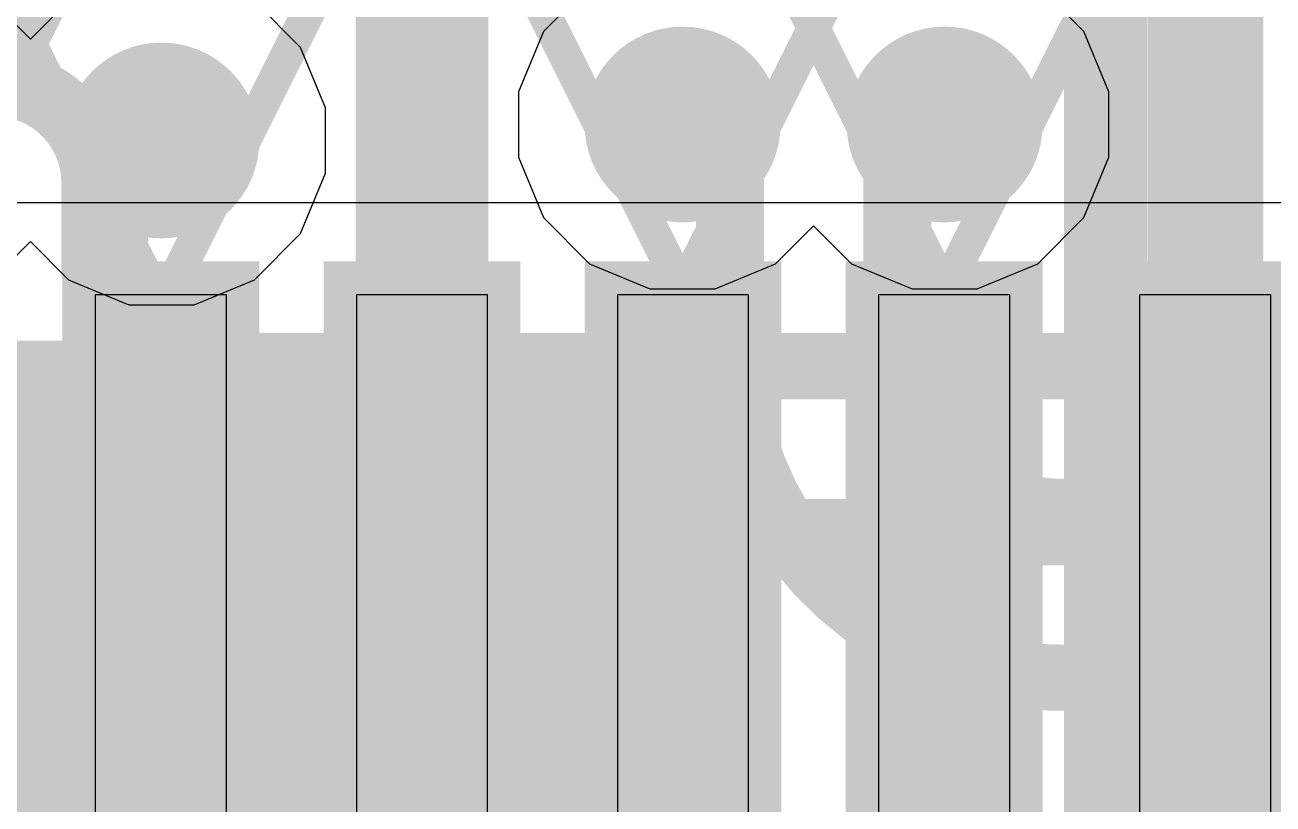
# Model space of a CAD drawing. Header units: inches. Extents: x -6 to 283, y -12 to 154.
# Drawn here: x 22.382 to 24.294, y -0.693 to 0.501 of the extents above; entities that cross this region are included whole.
import ezdxf

# ---------------------------------------------------------------- set-up
doc = ezdxf.new("R2010")
doc.units = ezdxf.units.IN
for name, color, linetype in [('Bottom Layer', 5, 'Continuous'), ('Bottom Overlay', 54, 'Continuous'), ('Bottom Paste', 16, 'Continuous'), ('Bottom Solder', 6, 'Continuous'), ('Drill Drawing', 1, 'Continuous'), ('GND-1', 16, 'Continuous'), ('Signal L1', 76, 'Continuous'), ('Signal L2', 6, 'Continuous'), ('Top Layer', 1, 'Continuous'), ('Top Paste', 8, 'Continuous'), ('Top Solder', 216, 'Continuous'), ('Via Holes', 16, 'Continuous')]:
    doc.layers.add(name, color=color, linetype=linetype)

# ---------------------------------------------------------------- blocks, each defined once
blk = doc.blocks.new('ESOP_8_B_53')
at = {"layer": 'Bottom Layer'}
blk.add_hatch(color=5, dxfattribs=at).paths.add_polyline_path([(-1.20000014, 1.65000051), (1.20000014, 1.65000051), (1.20000014, -1.65000051), (-1.20000014, -1.65000051)])
at = {"layer": 'Bottom Paste'}
blk.add_hatch(color=16, dxfattribs=at).paths.add_polyline_path([(-1.20000014, 1.65000051), (1.20000014, 1.65000051), (1.20000014, -1.65000051), (-1.20000014, -1.65000051)])
at = {"layer": 'Bottom Solder'}
blk.add_hatch(color=6, dxfattribs=at).paths.add_polyline_path([(-1.30160014, 1.75160051), (1.30160014, 1.75160051), (1.30160014, -1.75160051), (-1.30160014, -1.75160051)])
at = {"layer": 'Bottom Overlay'}
blk.add_lwpolyline([(1.8542, -2.5146, 0.127, 0.127, 0), (1.8542, 2.5146, 0.127, 0.127, 0)], format="xyseb", dxfattribs=at)
blk = doc.blocks.new('QFN_64_EP_7_5_7_5__55')
at = {"layer": 'Top Layer'}
for points in [[(-4.349876999999999, 1.9000978), (-3.349879, 1.9000978), (-3.349879, 1.7000982), (-4.349876999999999, 1.7000982)], [(-4.349876999999999, 1.50005034), (-3.349879, 1.50005034), (-3.349879, 1.30005074), (-4.349876999999999, 1.30005074)], [(-4.34987954, 1.09999526), (-3.34988154, 1.09999526), (-3.34988154, 0.8999956600000001), (-4.34987954, 0.8999956600000001)], [(-4.349876999999999, 0.6999478), (-3.349879, 0.6999478), (-3.349879, 0.4999482), (-4.349876999999999, 0.4999482)], [(-4.349876999999999, 0.29990034), (-3.349879, 0.29990034), (-3.349879, 0.09990074), (-4.349876999999999, 0.09990074)]]:
    blk.add_hatch(color=1, dxfattribs=at).paths.add_polyline_path(points)
at = {"layer": 'Top Solder'}
for points in [[(-4.400677, 1.9508978), (-3.299079, 1.9508978), (-3.299079, 1.6492982), (-4.400677, 1.6492982)], [(-4.400677, 1.55085034), (-3.299079, 1.55085034), (-3.299079, 1.24925074), (-4.400677, 1.24925074)], [(-4.40067954, 1.15079526), (-3.29908154, 1.15079526), (-3.29908154, 0.84919566), (-4.40067954, 0.84919566)], [(-4.400677, 0.7507478), (-3.299079, 0.7507478), (-3.299079, 0.4491482), (-4.400677, 0.4491482)], [(-4.400677, 0.3507003399999999), (-3.299079, 0.3507003399999999), (-3.299079, 0.04910074), (-4.400677, 0.04910074)]]:
    blk.add_hatch(color=216, dxfattribs=at).paths.add_polyline_path(points)
at = {"layer": 'Top Paste'}
for p, q in [((-4.349876999999999, 1.7000982), (-4.349876999999999, 1.90010034)), ((-4.349876999999999, 1.90010034), (-3.349879, 1.90010034)), ((-3.34988154, 1.70010074), (-4.349876999999999, 1.7000982)), ((-4.349876999999999, 1.3000482), (-4.349876999999999, 1.5000478)), ((-4.349876999999999, 1.5000478), (-3.349879, 1.5000478)), ((-3.349879, 1.3000482), (-4.349876999999999, 1.3000482)), ((-4.349876999999999, 1.0999978), (-3.34988154, 1.10000034)), ((-4.349876999999999, 0.8999956600000001), (-4.349876999999999, 1.0999978)), ((-3.349879, 0.8999956600000001), (-4.349876999999999, 0.8999956600000001)), ((-4.34987954, 0.4999507399999999), (-4.349876999999999, 0.6999478)), ((-4.349876999999999, 0.6999478), (-3.349879, 0.6999478)), ((-3.34988154, 0.4999507399999999), (-4.34987954, 0.4999507399999999)), ((-4.349876999999999, 0.09989819999999999), (-4.349876999999999, 0.2998978)), ((-4.349876999999999, 0.2998978), (-3.349879, 0.2998978)), ((-3.349879, 0.09989819999999999), (-4.349876999999999, 0.09989819999999999))]:
    blk.add_line(p, q, dxfattribs=at)

msp = doc.modelspace()

# ---------------------------------------------------------------- hatches: boundary and pattern name
at = {"layer": 'GND-1'}
h = msp.add_hatch(color=16, dxfattribs=at)
edge = h.paths.add_edge_path()
edge.add_arc((23.38933092, 0.34867342), 0.1499997, 0, 360)
h = msp.add_hatch(color=16, dxfattribs=at)
edge = h.paths.add_edge_path()
edge.add_arc((23.79093032, 0.34867342), 0.1499997, 0, 360)
h = msp.add_hatch(color=16, dxfattribs=at)
edge = h.paths.add_edge_path()
edge.add_arc((22.59090986, 0.32420814), 0.1499997, 0, 360)
at = {"layer": 'Signal L1'}
h = msp.add_hatch(color=76, dxfattribs=at)
edge = h.paths.add_edge_path()
edge.add_arc((23.38933092, 0.34867342), 0.1499997, 0, 360)
h = msp.add_hatch(color=76, dxfattribs=at)
edge = h.paths.add_edge_path()
edge.add_arc((23.79093032, 0.34867342), 0.1499997, 0, 360)
h = msp.add_hatch(color=76, dxfattribs=at)
edge = h.paths.add_edge_path()
edge.add_arc((22.59090986, 0.32420814), 0.1499997, 0, 360)
at = {"layer": 'Top Layer'}
h = msp.add_hatch(color=1, dxfattribs=at)
edge = h.paths.add_edge_path()
edge.add_arc((23.38933092, 0.34867342), 0.1499997, 0, 360)
h = msp.add_hatch(color=1, dxfattribs=at)
edge = h.paths.add_edge_path()
edge.add_arc((23.79093032, 0.34867342), 0.1499997, 0, 360)
h = msp.add_hatch(color=1, dxfattribs=at)
edge = h.paths.add_edge_path()
edge.add_arc((22.59090986, 0.32420814), 0.1499997, 0, 360)
for points in [[(22.46817452, 0.0883031), (22.46817452, -0.9116949), (22.69026196, -0.9116949), (22.69026196, 0.0883031)], [(23.51220088, -0.9116923599999999), (23.51220088, 0.08830563999999999), (23.29011344, 0.08830563999999999), (23.29011344, -0.9116923599999999)], [(23.66806798, 0.08830563999999999), (23.66806798, -0.9116923599999999), (23.89015542, -0.9116923599999999), (23.89015542, 0.08830563999999999)]]:
    msp.add_hatch(color=1, dxfattribs=at).paths.add_polyline_path(points)
at = {"layer": 'Via Holes'}
h = msp.add_hatch(color=7, dxfattribs=at)
edge = h.paths.add_edge_path()
edge.add_arc((23.38933092, 0.34867342), 0.07499858, 0, 360)
h = msp.add_hatch(color=7, dxfattribs=at)
edge = h.paths.add_edge_path()
edge.add_arc((23.79093032, 0.34867342), 0.07499858, 0, 360)
h = msp.add_hatch(color=7, dxfattribs=at)
edge = h.paths.add_edge_path()
edge.add_arc((22.59090986, 0.32420814), 0.07499858, 0, 360)

# ---------------------------------------------------------------- linework, layer by layer
at = {"layer": 'Drill Drawing'}
for points in [[(23.13533092, 0.60267342, 0.0508, 0.0508, 0), (23.38933092, 0.09467342, 0.0508, 0.0508, 0)], [(23.38933092, 0.09467342, 0.0508, 0.0508, 0), (23.64333092, 0.60267342, 0.0508, 0.0508, 0)], [(23.53693032, 0.60267342, 0.0508, 0.0508, 0), (23.79093032, 0.09467342, 0.0508, 0.0508, 0)], [(23.79093032, 0.09467342, 0.0508, 0.0508, 0), (24.04493032, 0.60267342, 0.0508, 0.0508, 0)], [(22.18931046, 0.07020813999999999, 0.0508, 0.0508, 0), (22.44331046, 0.57820814, 0.0508, 0.0508, 0)], [(22.33690986, 0.57820814, 0.0508, 0.0508, 0), (22.59090986, 0.07020813999999999, 0.0508, 0.0508, 0)], [(22.59090986, 0.07020813999999999, 0.0508, 0.0508, 0), (22.84490986, 0.57820814, 0.0508, 0.0508, 0)]]:
    msp.add_lwpolyline(points, format="xyseb", dxfattribs=at)
for points in [[(23.37663092, 0.09467342, 0.0254, 0.0254, 1), (23.40203092, 0.09467342, 0.0254, 0.0254, 1)], [(23.37663092, 0.09467342, 0.0254, 0.0254, 1), (23.40203092, 0.09467342, 0.0254, 0.0254, 1)], [(23.77823032, 0.09467342, 0.0254, 0.0254, 1), (23.80363032, 0.09467342, 0.0254, 0.0254, 1)], [(23.77823032, 0.09467342, 0.0254, 0.0254, 1), (23.80363032, 0.09467342, 0.0254, 0.0254, 1)], [(22.57820986, 0.07020813999999999, 0.0254, 0.0254, 1), (22.60360986, 0.07020813999999999, 0.0254, 0.0254, 1)], [(22.57820986, 0.07020813999999999, 0.0254, 0.0254, 1), (22.60360986, 0.07020813999999999, 0.0254, 0.0254, 1)]]:
    msp.add_lwpolyline(points, format="xyseb", close=True, dxfattribs=at)
at = {"layer": 'GND-1'}
for p, q in [((23.24681152, 0.56196992), (23.17603442, 0.49119282)), ((24.00422682, 0.49119282), (23.93344972, 0.56196992)), ((22.39011016, 0.47922434), (22.33182986, 0.53750464)), ((22.44839046, 0.53750464), (22.39011016, 0.47922434)), ((22.80420636, 0.4667275399999999), (22.73342926, 0.53750464)), ((23.17603442, 0.49119282), (23.13773122, 0.39871904)), ((24.04253002, 0.39871904), (24.00422682, 0.49119282)), ((22.84250956, 0.37425376), (22.80420636, 0.4667275399999999)), ((23.13773122, 0.39871904), (23.13773122, 0.2986278)), ((24.04253002, 0.2986278), (24.04253002, 0.39871904)), ((22.84250956, 0.27416252), (22.84250956, 0.37425376)), ((23.13773122, 0.2986278), (23.17603442, 0.20615402)), ((24.00422682, 0.20615402), (24.04253002, 0.2986278)), ((22.80420636, 0.18168874), (22.84250956, 0.27416252)), ((23.17603442, 0.20615402), (23.24681152, 0.13537692)), ((23.53185032, 0.13537692), (23.59013062, 0.19365722)), ((23.59013062, 0.19365722), (23.64841092, 0.13537692)), ((23.93344972, 0.13537692), (24.00422682, 0.20615402)), ((22.73342926, 0.11091164), (22.80420636, 0.18168874)), ((22.33182986, 0.11091164), (22.39011016, 0.16919194)), ((22.39011016, 0.16919194), (22.44839046, 0.11091164)), ((23.24681152, 0.13537692), (23.3392853, 0.09707372)), ((23.43937654, 0.09707372), (23.53185032, 0.13537692)), ((23.64841092, 0.13537692), (23.7408847, 0.09707372)), ((23.84097594, 0.09707372), (23.93344972, 0.13537692)), ((22.44839046, 0.11091164), (22.54086424, 0.07260844)), ((22.64095548, 0.07260844), (22.73342926, 0.11091164)), ((23.3392853, 0.09707372), (23.43937654, 0.09707372)), ((23.7408847, 0.09707372), (23.84097594, 0.09707372)), ((22.54086424, 0.07260844), (22.64095548, 0.07260844))]:
    msp.add_line(p, q, dxfattribs=at)
at = {"layer": 'Signal L1'}
for points in [[(23.38933092, 0.34867342, 0.1016, 0.1016, 0), (23.46313062, 0.34867342, 0.1016, 0.1016, 0)], [(23.46313062, 0.006728459999999999, 0.1016, 0.1016, 0), (23.46313062, 0.34867342, 0.1016, 0.1016, 0)], [(23.71713062, 0.27487372, 0.1016, 0.1016, -0.4142135623730951), (23.79093032, 0.34867342, 0.1016, 0.1016, 0)], [(22.51710762, 0.2504059, 0.1016, 0.1016, -0.4142135623730951), (22.59090986, 0.32420814, 0.1016, 0.1016, 0)], [(23.71713062, 0.006728459999999999, 0.1016, 0.1016, 0), (23.71713062, 0.27487372, 0.1016, 0.1016, 0)], [(22.51710762, 0.12423902, 0.1016, 0.1016, 0), (22.51710762, 0.2504059, 0.1016, 0.1016, 0)], [(22.51710762, 0.12423902, 0.1016, 0.1016, 0), (22.51711016, 0.10654538, 0.1016, 0.1016, 0)], [(22.51711016, 0.10654538, 0.1016, 0.1016, -0.4142135623729676), (21.99565832, -0.41490646, 0.1016, 0.1016, 0)], [(23.92719624, -0.49718468, 0.1016, 0.1016, -0.3903139145715891), (23.46313062, 0.006728459999999999, 0.1016, 0.1016, 0)], [(23.94806996, -0.2440432, 0.1016, 0.1016, -0.3903110988335201), (23.71713062, 0.006728459999999999, 0.1016, 0.1016, 0)], [(23.94806742, -0.2440432, 0.1016, 0.1016, -0.0007926817658992059), (23.94846874, -0.24407622, 0.1016, 0.1016, 0)], [(23.94846874, -0.24407622, 0.1016, 0.1016, -0.0004617390272217462), (23.9489361, -0.24411686, 0.1016, 0.1016, 0)], [(23.95291628, -0.24435054, 0.1016, 0.1016, -0.009811095585141521), (23.9489361, -0.24411686, 0.1016, 0.1016, 0)], [(23.95291628, -0.24435308, 0.1016, 0.1016, 0), (23.96477046, -0.2448179, 0.1016, 0.1016, 0)], [(23.96875318, -0.2448941, 0.1016, 0.1016, -0.009802643121551585), (23.96477046, -0.24481536, 0.1016, 0.1016, 0)], [(23.96875318, -0.2448941, 0.1016, 0.1016, 0), (24.27919198, -0.2448941, 0.1016, 0.1016, 0)], [(24.27919198, -0.2448941, 0.1016, 0.1016, -0.4142135623730951), (24.74598302, -0.71168514, 0.1016, 0.1016, 0)], [(23.94296202, -0.4981549599999999, 0.1016, 0.1016, -0.01110793747893422), (23.9271937, -0.4971872199999999, 0.1016, 0.1016, 0)], [(23.94296202, -0.4981575, 0.1016, 0.1016, 0), (23.9548162, -0.49862232, 0.1016, 0.1016, 0)], [(23.96875318, -0.4988941, 0.1016, 0.1016, -0.009800998625810962), (23.9548162, -0.49861978, 0.1016, 0.1016, 0)], [(23.96875318, -0.4988941, 0.1016, 0.1016, 0), (24.27919198, -0.4988941, 0.1016, 0.1016, 0)], [(24.27919198, -0.4988941, 0.1016, 0.1016, -0.4142135623730951), (24.49198302, -0.71168514, 0.1016, 0.1016, 0)], [(24.49198302, -0.71168514, 0.1016, 0.1016, -0.4142135623730951), (24.23306558, -0.97060258, 0.1016, 0.1016, 0)], [(24.74598302, -0.71168514, 0.1016, 0.1016, -0.4142135623730951), (24.23306558, -1.22460258, 0.1016, 0.1016, 0)]]:
    msp.add_lwpolyline(points, format="xyseb", dxfattribs=at)
for points in [[(23.36393092, 0.34867342, 0.0508, 0.0508, 1), (23.41473092, 0.34867342, 0.0508, 0.0508, 1)], [(23.43773062, 0.34867342, 0.0508, 0.0508, 1), (23.48853062, 0.34867342, 0.0508, 0.0508, 1)], [(23.43773062, 0.34867342, 0.0508, 0.0508, 1), (23.48853062, 0.34867342, 0.0508, 0.0508, 1)], [(23.76553032, 0.34867342, 0.0508, 0.0508, 1), (23.81633032, 0.34867342, 0.0508, 0.0508, 1)], [(22.56550986, 0.32420814, 0.0508, 0.0508, 1), (22.61630986, 0.32420814, 0.0508, 0.0508, 1)], [(23.69173062, 0.27487372, 0.0508, 0.0508, 1), (23.74253062, 0.27487372, 0.0508, 0.0508, 1)], [(23.69173062, 0.27487372, 0.0508, 0.0508, 1), (23.74253062, 0.27487372, 0.0508, 0.0508, 1)], [(22.49170762, 0.2504059, 0.0508, 0.0508, 1), (22.54250762, 0.2504059, 0.0508, 0.0508, 1)], [(22.49170762, 0.2504059, 0.0508, 0.0508, 1), (22.54250762, 0.2504059, 0.0508, 0.0508, 1)], [(22.49170762, 0.12423902, 0.0508, 0.0508, 1), (22.54250762, 0.12423902, 0.0508, 0.0508, 1)], [(22.49170762, 0.12423902, 0.0508, 0.0508, 1), (22.54250762, 0.12423902, 0.0508, 0.0508, 1)], [(22.49171016, 0.10654538, 0.0508, 0.0508, 1), (22.54251016, 0.10654538, 0.0508, 0.0508, 1)], [(22.49171016, 0.10654538, 0.0508, 0.0508, 1), (22.54251016, 0.10654538, 0.0508, 0.0508, 1)], [(23.43773062, 0.006728459999999999, 0.0508, 0.0508, 1), (23.48853062, 0.006728459999999999, 0.0508, 0.0508, 1)], [(23.43773062, 0.006728459999999999, 0.0508, 0.0508, 1), (23.48853062, 0.006728459999999999, 0.0508, 0.0508, 1)], [(23.69173062, 0.006728459999999999, 0.0508, 0.0508, 1), (23.74253062, 0.006728459999999999, 0.0508, 0.0508, 1)], [(23.69173062, 0.006728459999999999, 0.0508, 0.0508, 1), (23.74253062, 0.006728459999999999, 0.0508, 0.0508, 1)], [(23.92266742, -0.2440432, 0.0508, 0.0508, 1), (23.97346742, -0.2440432, 0.0508, 0.0508, 1)], [(23.92266996, -0.2440432, 0.0508, 0.0508, 1), (23.97346996, -0.2440432, 0.0508, 0.0508, 1)], [(23.92306874, -0.24407622, 0.0508, 0.0508, 1), (23.97386874, -0.24407622, 0.0508, 0.0508, 1)], [(23.92306874, -0.24407622, 0.0508, 0.0508, 1), (23.97386874, -0.24407622, 0.0508, 0.0508, 1)], [(23.9235361, -0.24411686, 0.0508, 0.0508, 1), (23.9743361, -0.24411686, 0.0508, 0.0508, 1)], [(23.9235361, -0.24411686, 0.0508, 0.0508, 1), (23.9743361, -0.24411686, 0.0508, 0.0508, 1)], [(23.92751628, -0.24435054, 0.0508, 0.0508, 1), (23.97831628, -0.24435054, 0.0508, 0.0508, 1)], [(23.92751628, -0.24435308, 0.0508, 0.0508, 1), (23.97831628, -0.24435308, 0.0508, 0.0508, 1)], [(23.93937046, -0.24481536, 0.0508, 0.0508, 1), (23.99017046, -0.24481536, 0.0508, 0.0508, 1)], [(23.93937046, -0.2448179, 0.0508, 0.0508, 1), (23.99017046, -0.2448179, 0.0508, 0.0508, 1)], [(23.94335318, -0.2448941, 0.0508, 0.0508, 1), (23.99415318, -0.2448941, 0.0508, 0.0508, 1)], [(23.94335318, -0.2448941, 0.0508, 0.0508, 1), (23.99415318, -0.2448941, 0.0508, 0.0508, 1)], [(24.25379198, -0.2448941, 0.0508, 0.0508, 1), (24.30459198, -0.2448941, 0.0508, 0.0508, 1)], [(24.25379198, -0.2448941, 0.0508, 0.0508, 1), (24.30459198, -0.2448941, 0.0508, 0.0508, 1)], [(23.9017937, -0.4971872199999999, 0.0508, 0.0508, 1), (23.9525937, -0.4971872199999999, 0.0508, 0.0508, 1)], [(23.90179624, -0.49718468, 0.0508, 0.0508, 1), (23.95259624, -0.49718468, 0.0508, 0.0508, 1)], [(23.91756202, -0.4981549599999999, 0.0508, 0.0508, 1), (23.96836202, -0.4981549599999999, 0.0508, 0.0508, 1)], [(23.91756202, -0.4981575, 0.0508, 0.0508, 1), (23.96836202, -0.4981575, 0.0508, 0.0508, 1)], [(23.9294162, -0.49861978, 0.0508, 0.0508, 1), (23.9802162, -0.49861978, 0.0508, 0.0508, 1)], [(23.9294162, -0.49862232, 0.0508, 0.0508, 1), (23.9802162, -0.49862232, 0.0508, 0.0508, 1)], [(23.94335318, -0.4988941, 0.0508, 0.0508, 1), (23.99415318, -0.4988941, 0.0508, 0.0508, 1)], [(23.94335318, -0.4988941, 0.0508, 0.0508, 1), (23.99415318, -0.4988941, 0.0508, 0.0508, 1)], [(24.25379198, -0.4988941, 0.0508, 0.0508, 1), (24.30459198, -0.4988941, 0.0508, 0.0508, 1)], [(24.25379198, -0.4988941, 0.0508, 0.0508, 1), (24.30459198, -0.4988941, 0.0508, 0.0508, 1)]]:
    msp.add_lwpolyline(points, format="xyseb", close=True, dxfattribs=at)
at = {"layer": 'Signal L2'}
for points in [[(24.91702662, 0.49308766, 0.1016, 0.1016, -0.4142135623730951), (24.14811782, -0.27582114, 0.1016, 0.1016, 0)], [(24.66302662, 0.49308766, 0.1016, 0.1016, -0.4142135623730951), (24.14811782, -0.02182114, 0.1016, 0.1016, 0)], [(22.1835599, 0.2593085999999999, 0.1016, 0.1016, -0.9999999999999999), (22.4883599, 0.2593085999999999, 0.1016, 0.1016, 0)], [(22.4883599, 0.13057886, 0.1016, 0.1016, 0), (22.4883599, 0.2593085999999999, 0.1016, 0.1016, 0)], [(22.6407599, -0.02182114, 0.1016, 0.1016, -0.4142135623730951), (22.4883599, 0.13057886, 0.1016, 0.1016, 0)], [(22.6407599, -0.02182114, 0.1016, 0.1016, 0), (22.9963726, -0.02182114, 0.1016, 0.1016, 0)], [(22.9963726, -0.02182114, 0.1016, 0.1016, 0), (24.14811782, -0.02182114, 0.1016, 0.1016, 0)], [(19.12838948, -0.27582114, 0.1016, 0.1016, 0), (24.14811782, -0.27582114, 0.1016, 0.1016, 0)]]:
    msp.add_lwpolyline(points, format="xyseb", dxfattribs=at)
for points in [[(22.4629599, 0.2593085999999999, 0.0508, 0.0508, 1), (22.5137599, 0.2593085999999999, 0.0508, 0.0508, 1)], [(22.4629599, 0.2593085999999999, 0.0508, 0.0508, 1), (22.5137599, 0.2593085999999999, 0.0508, 0.0508, 1)], [(22.4629599, 0.13057886, 0.0508, 0.0508, 1), (22.5137599, 0.13057886, 0.0508, 0.0508, 1)], [(22.4629599, 0.13057886, 0.0508, 0.0508, 1), (22.5137599, 0.13057886, 0.0508, 0.0508, 1)], [(22.6153599, -0.02182114, 0.0508, 0.0508, 1), (22.6661599, -0.02182114, 0.0508, 0.0508, 1)], [(22.6153599, -0.02182114, 0.0508, 0.0508, 1), (22.6661599, -0.02182114, 0.0508, 0.0508, 1)], [(22.9709726, -0.02182114, 0.0508, 0.0508, 1), (23.0217726, -0.02182114, 0.0508, 0.0508, 1)], [(22.9709726, -0.02182114, 0.0508, 0.0508, 1), (23.0217726, -0.02182114, 0.0508, 0.0508, 1)], [(24.12271782, -0.02182114, 0.0508, 0.0508, 1), (24.17351782, -0.02182114, 0.0508, 0.0508, 1)], [(24.12271782, -0.02182114, 0.0508, 0.0508, 1), (24.17351782, -0.02182114, 0.0508, 0.0508, 1)], [(24.12271782, -0.27582114, 0.0508, 0.0508, 1), (24.17351782, -0.27582114, 0.0508, 0.0508, 1)], [(24.12271782, -0.27582114, 0.0508, 0.0508, 1), (24.17351782, -0.27582114, 0.0508, 0.0508, 1)]]:
    msp.add_lwpolyline(points, format="xyseb", close=True, dxfattribs=at)
at = {"layer": 'Top Layer'}
msp.add_line((26.7353161, 0.2284222), (17.5576865, 0.2284222), dxfattribs=at)
for points in [[(24.19020562, -0.41169844, 0.1778, 0.1778, 0), (24.19020562, 1.39481306, 0.1778, 0.1778, 0)], [(22.99005562, -0.41169844, 0.2032, 0.2032, 0), (22.99005562, 0.80686656, 0.2032, 0.2032, 0)], [(23.38933092, 0.34867342, 0.10414, 0.10414, 0), (23.46186062, 0.34867342, 0.10414, 0.10414, 0)], [(23.46186062, 0.0883031, 0.10414, 0.10414, 0), (23.46186062, 0.34867342, 0.10414, 0.10414, 0)], [(23.71840062, 0.0883031, 0.10414, 0.10414, 0), (23.71840062, 0.34867342, 0.10414, 0.10414, 0)], [(23.71840062, 0.34867342, 0.10414, 0.10414, 0), (23.79093032, 0.34867342, 0.10414, 0.10414, 0)], [(22.51838016, -0.41169844, 0.10414, 0.10414, 0), (22.51838016, 0.32420814, 0.10414, 0.10414, 0)], [(22.51838016, 0.32420814, 0.10414, 0.10414, 0), (22.59090986, 0.32420814, 0.10414, 0.10414, 0)], [(22.51838016, -0.41169844, 0.10414, 0.10414, 0), (22.59000816, -0.41169844, 0.10414, 0.10414, 0)]]:
    msp.add_lwpolyline(points, format="xyseb", dxfattribs=at)
for points in [[(23.36329592, 0.34867342, 0.05207, 0.05207, 1), (23.41536592, 0.34867342, 0.05207, 0.05207, 1)], [(23.43582562, 0.34867342, 0.05207, 0.05207, 1), (23.48789562, 0.34867342, 0.05207, 0.05207, 1)], [(23.43582562, 0.34867342, 0.05207, 0.05207, 1), (23.48789562, 0.34867342, 0.05207, 0.05207, 1)], [(23.69236562, 0.34867342, 0.05207, 0.05207, 1), (23.74443562, 0.34867342, 0.05207, 0.05207, 1)], [(23.69236562, 0.34867342, 0.05207, 0.05207, 1), (23.74443562, 0.34867342, 0.05207, 0.05207, 1)], [(23.76489532, 0.34867342, 0.05207, 0.05207, 1), (23.81696532, 0.34867342, 0.05207, 0.05207, 1)], [(22.49234516, 0.32420814, 0.05207, 0.05207, 1), (22.54441516, 0.32420814, 0.05207, 0.05207, 1)], [(22.49234516, 0.32420814, 0.05207, 0.05207, 1), (22.54441516, 0.32420814, 0.05207, 0.05207, 1)], [(22.56487486, 0.32420814, 0.05207, 0.05207, 1), (22.61694486, 0.32420814, 0.05207, 0.05207, 1)], [(23.43582562, 0.0883031, 0.05207, 0.05207, 1), (23.48789562, 0.0883031, 0.05207, 0.05207, 1)], [(23.69236562, 0.0883031, 0.05207, 0.05207, 1), (23.74443562, 0.0883031, 0.05207, 0.05207, 1)], [(22.93925562, -0.41169844, 0.1016, 0.1016, 1), (23.04085562, -0.41169844, 0.1016, 0.1016, 1)], [(24.14575562, -0.41169844, 0.08889999999999999, 0.08889999999999999, 1), (24.23465562, -0.41169844, 0.08889999999999999, 0.08889999999999999, 1)], [(22.49234516, -0.41169844, 0.05207, 0.05207, 1), (22.54441516, -0.41169844, 0.05207, 0.05207, 1)], [(22.49234516, -0.41169844, 0.05207, 0.05207, 1), (22.54441516, -0.41169844, 0.05207, 0.05207, 1)], [(22.56397316, -0.41169844, 0.05207, 0.05207, 1), (22.61604316, -0.41169844, 0.05207, 0.05207, 1)]]:
    msp.add_lwpolyline(points, format="xyseb", close=True, dxfattribs=at)

# ---------------------------------------------------------------- block references
msp.add_blockref('ESOP_8_B_53', (22.18321446, -1.73418754))
at = {"rotation": 270}
msp.add_blockref('QFN_64_EP_7_5_7_5__55', (22.39010762, -4.26157644), dxfattribs=at)

doc.saveas('drawing.dxf')
